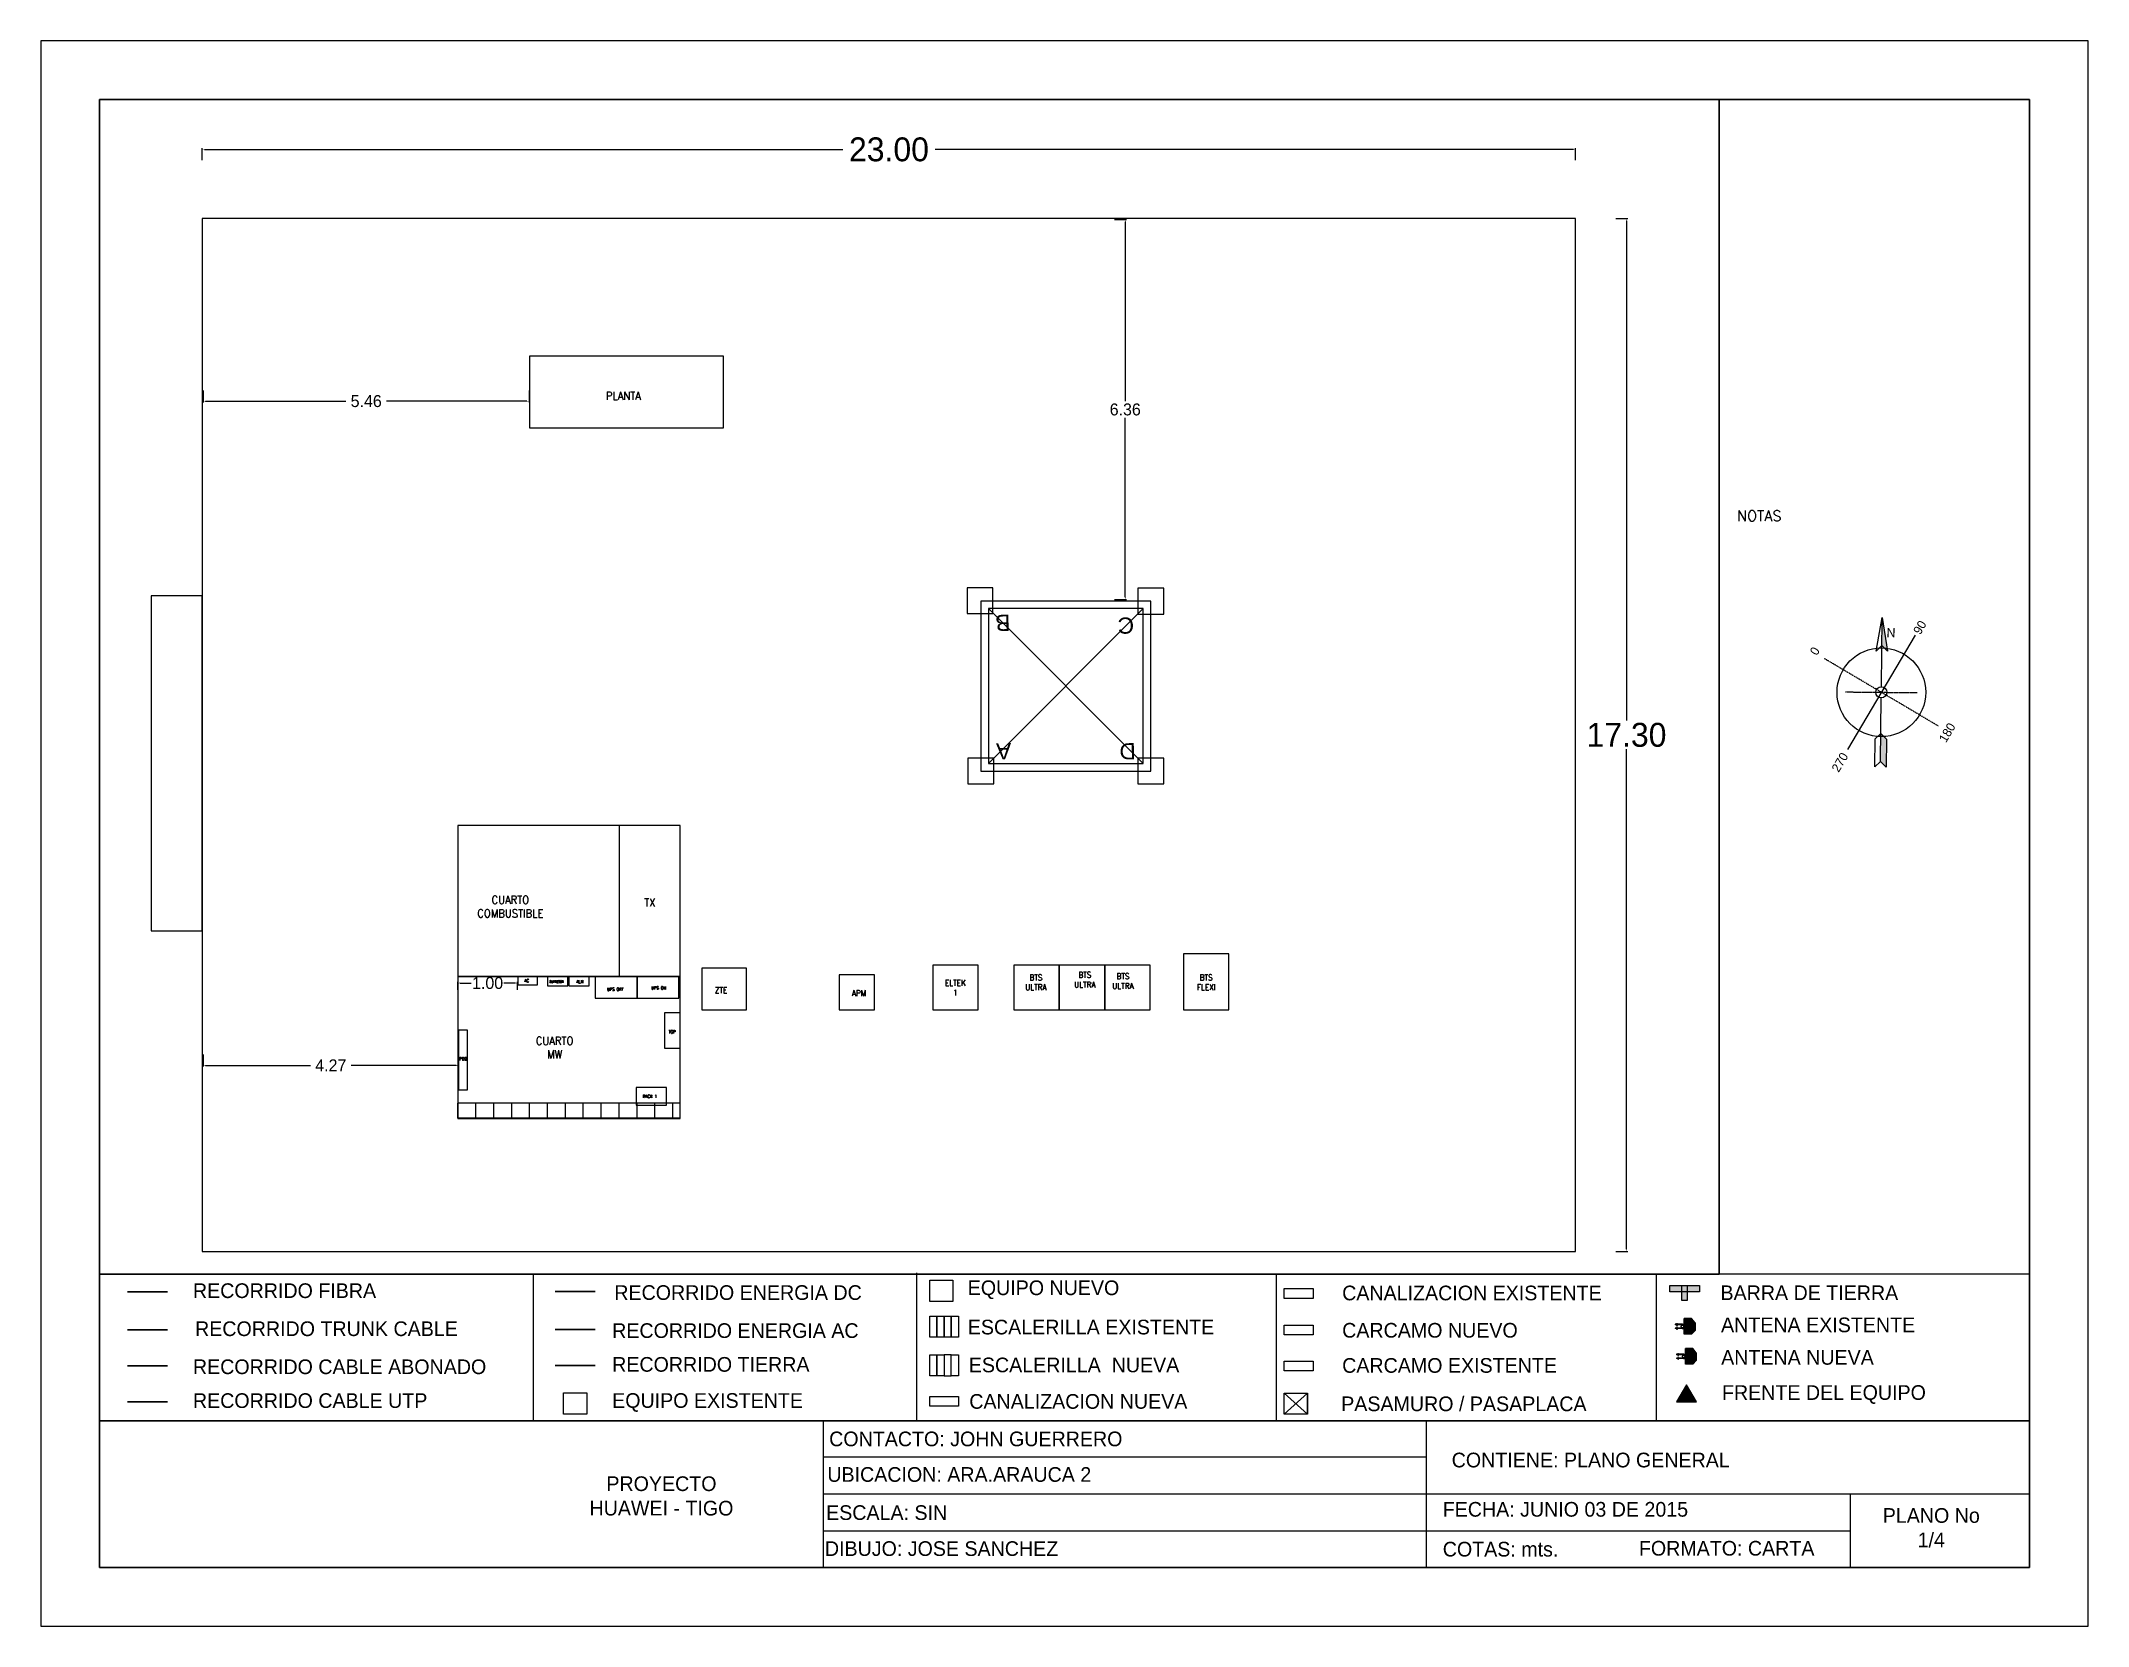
# Paper-space layout 'PLANO GENERAL' of a CAD drawing. Header units: millimetres. Extents: x 3 to 253, y 1 to 194.
# The model-space entities are those that its viewports show. They can reach past a viewport. Long polylines and large blocks are cut down to what shows.
import ezdxf

# ---------------------------------------------------------------- set-up
doc = ezdxf.new("R2010")
doc.units = ezdxf.units.MM
doc.header["$LTSCALE"] = 0.01
doc.header["$PDMODE"] = 35
doc.header["$PDSIZE"] = -10
doc.linetypes.add('DASHDOT', pattern=[25.4, 12.7, -6.35, 0, -6.35])
doc.linetypes.add('JIS_02_0.7', pattern=[1.35, 0.75, -0.6])
for name, color, linetype in [('ANTENA GSM EXISTENTE', 7, 'Continuous'), ('ANTENA NUEVA', 1, 'Continuous'), ('CANALIZACION  NUEVA.', 6, 'Continuous'), ('CANALIZACION EXISTENTE', 9, 'Continuous'), ('CARCAMO EXISTENTE', 112, 'Continuous'), ('CARCAMO NUEVO', 31, 'Continuous'), ('CONSTRUCCION', 7, 'Continuous'), ('EQUIPO EXISTENTE', 7, 'Continuous'), ('EQUIPO NUEVO', 1, 'Continuous'), ('ESCALERILLA EXISTENTE', 4, 'Continuous'), ('ESCALERILLA NUEVA', 1, 'Continuous'), ('RECORRIDO CABLE UTP', 7, 'Continuous'), ('RECORRIDO ENERGIA AC', 10, 'Continuous'), ('RECORRIDO ENERGIA DC', 5, 'Continuous'), ('RECORRIDO FIBRA', 30, 'Continuous'), ('RECORRIDO TIERRA', 3, 'Continuous'), ('RECORRIDO TRUNK CABLE', 2, 'Continuous'), ('SOPORTE A TECHO', 244, 'Continuous'), ('TEXTO', 5, 'Continuous')]:
    doc.layers.add(name, color=color, linetype=linetype)
doc.layers.add('NORTE', color=7, linetype='Continuous', lineweight=18)
doc.styles.add('A1', font='romans.shx', dxfattribs={"width": 0.9, "height": 0.09})
doc.dimstyles.new('interior', dxfattribs={"dimtxt": 0.2, "dimasz": 0.038, "dimexe": 0.02, "dimexo": 0.03, "dimgap": 0.04, "dimtad": 0, "dimtih": 1, "dimtoh": 1, "dimzin": 0, "dimdsep": 46, "dimtxsty": 'Standard', "dimcen": 0.04, "dimclrd": 5, "dimclre": 5, "dimclrt": 5, "dimadec": 3, "dimazin": 2, "dimtfac": 1, "dimtofl": 0, "dimtmove": 0, "dimatfit": 3, "dimfxl": 0.18, "dimtolj": 1, "dimtzin": 0, "dimarcsym": 0})

# ---------------------------------------------------------------- blocks, each defined once
blk = doc.blocks.new('G-Norte')
at = {"layer": 'NORTE', "linetype": 'Continuous'}
for points in [[(-2.78, 14.71), (-2.59, 14.31), (-2.25, 16.15)], [(-4.43, 10.17), (-4.96, 8.72), (-4.77, 8.32), (-4.24, 9.77)]]:
    blk.add_hatch(color=256, dxfattribs=at).paths.add_polyline_path(points)
for p, q in [((-3.55, 12.58), (-2.25, 16.15)), ((-3.17, 14.52), (-2.25, 16.15)), ((-2.25, 16.15), (-2.59, 14.31)), ((-2.78, 14.71), (-3.17, 14.52)), ((-2.59, 14.31), (-2.78, 14.71)), ((-4.96, 8.72), (-3.76, 12)), ((-4.82, 9.98), (-4.43, 10.17)), ((-4.43, 10.17), (-4.24, 9.77)), ((-5.35, 8.54), (-4.82, 9.98)), ((-4.24, 9.77), (-4.77, 8.32)), ((-4.96, 8.72), (-5.35, 8.54)), ((-4.77, 8.32), (-4.96, 8.72))]:
    blk.add_line(p, q, dxfattribs=at)
at = {"layer": 'NORTE', "linetype": 'DASHDOT'}
blk.add_line((-5.5, 12.96), (-1.81, 11.62), dxfattribs=at)
at = {"layer": 'NORTE', "linetype": 'Continuous'}
blk.add_circle((-3.66, 12.29), 0.308, dxfattribs=at)
at = {"layer": 'NORTE'}
blk.add_text('N', height=0.514, rotation=340, dxfattribs=at).set_placement((-2.39, 15.05))
blk = doc.blocks.new('*D139')
at = {"layer": 'CONSTRUCCION', "color": 5, "lineweight": -2, "transparency": 16777216}
for p, q in [((44.635, 75.714), (44.635, 75.914)), ((44.673, 75.894), (55.362, 75.894)), ((67.597, 75.894), (56.909, 75.894)), ((67.635, 75.714), (67.635, 75.914))]:
    blk.add_line(p, q, dxfattribs=at)
at = {"layer": 'CONSTRUCCION', "color": 5, "lineweight": -3, "transparency": 16777216}
for points in [[(44.673, 75.901), (44.673, 75.888), (44.635, 75.894)], [(67.597, 75.901), (67.597, 75.888), (67.635, 75.894)]]:
    blk.add_solid(points, dxfattribs=at)
at = {"layer": 'Defpoints', "color": 0, "lineweight": -3, "transparency": 16777216}
for p in [(44.635, 75.894), (44.635, 74.74), (67.635, 74.74)]:
    blk.add_point(p, dxfattribs=at)
at = {"layer": 'CONSTRUCCION', "color": 5, "lineweight": -3, "transparency": 16777216, "insert": (56.135, 75.894), "char_height": 0.2, "attachment_point": 5}
blk.add_mtext('\\A1;{\\H2x;23.00}', dxfattribs=at)
blk = doc.blocks.new('*D140')
at = {"layer": 'CONSTRUCCION', "color": 5, "lineweight": -2, "transparency": 16777216}
for p, q in [((68.307, 74.74), (68.507, 74.74)), ((68.487, 74.702), (68.487, 66.33)), ((68.487, 57.478), (68.487, 65.85)), ((68.307, 57.44), (68.507, 57.44))]:
    blk.add_line(p, q, dxfattribs=at)
at = {"layer": 'CONSTRUCCION', "color": 5, "lineweight": -3, "transparency": 16777216}
for points in [[(68.481, 74.702), (68.494, 74.702), (68.487, 74.74)], [(68.481, 57.478), (68.494, 57.478), (68.487, 57.44)]]:
    blk.add_solid(points, dxfattribs=at)
at = {"layer": 'Defpoints', "color": 0, "lineweight": -3, "transparency": 16777216}
for p in [(67.635, 74.74), (67.635, 57.44), (68.487, 57.44)]:
    blk.add_point(p, dxfattribs=at)
at = {"layer": 'CONSTRUCCION', "color": 5, "lineweight": -3, "transparency": 16777216, "insert": (68.487, 66.09), "char_height": 0.2, "attachment_point": 5}
blk.add_mtext('\\A1;{\\H2x;17.30}', dxfattribs=at)
blk = doc.blocks.new('*D141')
at = {"layer": 'CONSTRUCCION', "color": 5, "lineweight": -2, "transparency": 16777216}
for p, q in [((44.65, 71.86), (44.65, 71.66)), ((50.11, 71.86), (50.11, 71.66)), ((44.688, 71.68), (47.04, 71.68)), ((50.072, 71.68), (47.72, 71.68))]:
    blk.add_line(p, q, dxfattribs=at)
at = {"layer": 'CONSTRUCCION', "color": 5, "lineweight": -3, "transparency": 16777216}
for points in [[(44.688, 71.686), (44.688, 71.673), (44.65, 71.68)], [(50.072, 71.686), (50.072, 71.673), (50.11, 71.68)]]:
    blk.add_solid(points, dxfattribs=at)
at = {"layer": 'Defpoints', "color": 0, "lineweight": -3, "transparency": 16777216}
for p in [(44.65, 72.067), (50.11, 72.067), (50.11, 71.68)]:
    blk.add_point(p, dxfattribs=at)
at = {"layer": 'CONSTRUCCION', "color": 5, "lineweight": -3, "transparency": 16777216, "insert": (47.38, 71.68), "char_height": 0.2, "attachment_point": 5}
blk.add_mtext('\\A1;5.46', dxfattribs=at)
blk = doc.blocks.new('*D143')
at = {"layer": 'CONSTRUCCION', "color": 5, "lineweight": -2, "transparency": 16777216}
for p, q in [((44.652, 60.738), (44.652, 60.538)), ((48.922, 60.738), (48.922, 60.538)), ((44.69, 60.558), (46.447, 60.558)), ((48.884, 60.558), (47.127, 60.558))]:
    blk.add_line(p, q, dxfattribs=at)
at = {"layer": 'CONSTRUCCION', "color": 5, "lineweight": -3, "transparency": 16777216}
for points in [[(44.69, 60.565), (44.69, 60.552), (44.652, 60.558)], [(48.884, 60.565), (48.884, 60.552), (48.922, 60.558)]]:
    blk.add_solid(points, dxfattribs=at)
at = {"layer": 'Defpoints', "color": 0, "lineweight": -3, "transparency": 16777216}
for p in [(44.652, 60.879), (48.922, 60.879), (48.922, 60.558)]:
    blk.add_point(p, dxfattribs=at)
at = {"layer": 'CONSTRUCCION', "color": 5, "lineweight": -3, "transparency": 16777216, "insert": (46.787, 60.558), "char_height": 0.2, "attachment_point": 5}
blk.add_mtext('\\A1;4.27', dxfattribs=at)
blk = doc.blocks.new('*D146')
at = {"layer": 'CONSTRUCCION', "color": 5, "lineweight": -2, "transparency": 16777216}
for p, q in [((48.913, 61.822), (48.913, 61.956)), ((48.951, 61.936), (49.14, 61.936)), ((49.875, 61.936), (49.687, 61.936)), ((49.913, 61.822), (49.913, 61.956))]:
    blk.add_line(p, q, dxfattribs=at)
at = {"layer": 'CONSTRUCCION', "color": 5, "lineweight": -3, "transparency": 16777216}
for points in [[(48.951, 61.943), (48.951, 61.93), (48.913, 61.936)], [(49.875, 61.943), (49.875, 61.93), (49.913, 61.936)]]:
    blk.add_solid(points, dxfattribs=at)
at = {"layer": 'Defpoints', "color": 0, "lineweight": -3, "transparency": 16777216}
for p in [(49.913, 61.936), (48.913, 61.792), (49.913, 61.792)]:
    blk.add_point(p, dxfattribs=at)
at = {"layer": 'CONSTRUCCION', "color": 5, "lineweight": -3, "transparency": 16777216, "insert": (49.413, 61.936), "char_height": 0.2, "attachment_point": 5}
blk.add_mtext('\\A1;1.00', dxfattribs=at)
blk = doc.blocks.new('*D179')
at = {"layer": 'CONSTRUCCION', "color": 5, "lineweight": -2, "transparency": 16777216}
for p, q in [((59.912, 74.72), (60.112, 74.72)), ((60.092, 74.682), (60.092, 71.68)), ((60.092, 68.398), (60.092, 71.4)), ((59.912, 68.36), (60.112, 68.36))]:
    blk.add_line(p, q, dxfattribs=at)
at = {"layer": 'CONSTRUCCION', "color": 5, "lineweight": -3, "transparency": 16777216}
for points in [[(60.086, 74.682), (60.099, 74.682), (60.092, 74.72)], [(60.086, 68.398), (60.099, 68.398), (60.092, 68.36)]]:
    blk.add_solid(points, dxfattribs=at)
at = {"layer": 'Defpoints', "color": 0, "lineweight": -3, "transparency": 16777216}
for p in [(59.679, 74.72), (59.679, 68.36), (60.092, 68.36)]:
    blk.add_point(p, dxfattribs=at)
at = {"layer": 'CONSTRUCCION', "color": 5, "lineweight": -3, "transparency": 16777216, "insert": (60.092, 71.54), "char_height": 0.2, "attachment_point": 5}
blk.add_mtext('\\A1;6.36', dxfattribs=at)

msp = doc.modelspace()

# ---------------------------------------------------------------- linework, layer by layer
at = {"lineweight": -3}
msp.add_lwpolyline([(57.674, 65.486), (60.52, 65.486), (60.52, 68.332), (57.674, 68.332), (57.674, 65.486)], dxfattribs=at)
at = {"layer": 'CONSTRUCCION'}
for p, q in [((57.801, 65.612), (60.394, 68.206)), ((57.801, 68.206), (60.394, 65.612))]:
    msp.add_line(p, q, dxfattribs=at)
at = {"layer": 'CONSTRUCCION', "lineweight": -3}
for points in [[(44.635, 57.44), (67.635, 57.44), (67.635, 74.74), (44.635, 74.74)], [(50.112, 71.234), (53.362, 71.234), (53.362, 72.434), (50.112, 72.434)], [(44.635, 68.423), (43.776, 68.423), (43.776, 62.811), (44.635, 62.811)], [(48.916, 62.047), (52.636, 62.047), (52.636, 64.577), (48.916, 64.577)], [(61.068, 61.486), (61.828, 61.486), (61.828, 62.424), (61.068, 62.424)], [(56.867, 61.486), (57.627, 61.486), (57.627, 62.236), (56.867, 62.236)], [(58.228, 61.486), (58.988, 61.486), (58.988, 62.236), (58.228, 62.236)], [(58.988, 61.486), (59.748, 61.486), (59.748, 62.236), (58.988, 62.236)], [(59.748, 61.486), (60.508, 61.486), (60.508, 62.236), (59.748, 62.236)], [(52.999, 61.486), (53.749, 61.486), (53.749, 62.186), (52.999, 62.186)], [(48.916, 59.667), (52.636, 59.667), (52.636, 62.047), (48.916, 62.047)], [(49.918, 61.908), (50.248, 61.908), (50.248, 62.048), (49.918, 62.048)], [(50.418, 61.887), (50.758, 61.887), (50.758, 62.047), (50.418, 62.047)], [(50.772, 61.887), (51.112, 61.887), (51.112, 62.047), (50.772, 62.047)], [(51.216, 61.685), (51.916, 61.685), (51.916, 62.045), (51.216, 62.045)], [(51.916, 61.685), (52.616, 61.685), (52.616, 62.045), (51.916, 62.045)], [(55.303, 61.486), (55.893, 61.486), (55.893, 62.076), (55.303, 62.076)], [(52.378, 60.847), (52.638, 60.847), (52.638, 61.437), (52.378, 61.437)], [(48.924, 60.15), (49.074, 60.15), (49.074, 61.15), (48.924, 61.15)], [(51.901, 59.89), (52.411, 59.89), (52.411, 60.19), (51.901, 60.19)]]:
    msp.add_lwpolyline(points, close=True, dxfattribs=at)
at = {"layer": 'CONSTRUCCION'}
for points in [[(57.876, 68.557), (57.444, 68.557), (57.444, 68.125), (57.876, 68.125)], [(60.736, 68.548), (60.304, 68.548), (60.304, 68.116), (60.736, 68.116)], [(60.394, 65.612), (60.394, 68.206), (57.801, 68.206), (57.801, 65.612)], [(57.89, 65.702), (57.458, 65.702), (57.458, 65.27), (57.89, 65.27)], [(60.736, 65.702), (60.304, 65.702), (60.304, 65.27), (60.736, 65.27)]]:
    msp.add_lwpolyline(points, close=True, dxfattribs=at)
at = {"layer": 'CONSTRUCCION', "lineweight": -3}
for points in [[(51.619, 64.577), (51.619, 62.047)], [(50.248, 62.048), (50.418, 62.048)]]:
    msp.add_lwpolyline(points, dxfattribs=at)
at = {"layer": 'ESCALERILLA EXISTENTE', "lineweight": -3}
for points in [[(52.636, 59.926), (48.916, 59.926)], [(48.916, 59.676), (48.916, 59.926)], [(49.216, 59.676), (49.216, 59.926)], [(49.516, 59.676), (49.516, 59.926)], [(49.816, 59.676), (49.816, 59.926)], [(50.116, 59.676), (50.116, 59.926)], [(50.416, 59.676), (50.416, 59.926)], [(50.716, 59.676), (50.716, 59.926)], [(51.016, 59.676), (51.016, 59.926)], [(51.316, 59.676), (51.316, 59.926)], [(51.616, 59.676), (51.616, 59.926)], [(51.916, 59.676), (51.916, 59.926)], [(52.216, 59.676), (52.216, 59.926)], [(52.516, 59.676), (52.516, 59.926)], [(52.636, 59.676), (48.916, 59.676)]]:
    msp.add_lwpolyline(points, dxfattribs=at)
at = {"layer": 'NORTE', "color": 3, "ltscale": 10}
msp.add_line((118.447, 65.938), (118.073, 65.306), dxfattribs=at)
at = {"layer": 'NORTE', "linetype": 'JIS_02_0.7', "ltscale": 10}
msp.add_line((118.576, 65.435), (117.944, 65.809), dxfattribs=at)
at = {"layer": 'NORTE', "ltscale": 10}
msp.add_circle((118.26, 65.622), 0.245, dxfattribs=at)
msp.add_circle((118.26, 65.622), 0.245, dxfattribs=at)

# ---------------------------------------------------------------- block references
at = {"layer": 'NORTE', "lineweight": -3, "xscale": 0.1005727400394539, "yscale": 0.1005727400394539, "zscale": 0.1005727400394539, "rotation": 19.37263434727938}
msp.add_blockref('G-Norte', (119.017, 64.578), dxfattribs=at)

# ---------------------------------------------------------------- texts
at = {"char_height": 0.27168, "width": 1.11414, "attachment_point": 1, "rotation": 181.2885}
for s, insert in [('{\\fArial|b0|i0|c0|p34;B}', (58.171, 67.835)), ('{\\fArial|b0|i0|c0|p34;C}', (60.243, 67.79)), ('{\\fArial|b0|i0|c0|p34;A}', (58.186, 65.684)), ('{\\fArial|b0|i0|c0|p34;D}', (60.272, 65.684))]:
    msp.add_mtext(s, dxfattribs=dict(at, insert=insert))
at = {"layer": 'EQUIPO EXISTENTE', "attachment_point": 5, "style": 'A1'}
for s, insert, char_height in [('{\\H0.66667x;PLANTA}', (51.687, 71.768), 0.20397), ('{\\H0.66667x;CUARTO \\PCOMBUSTIBLE}', (49.794, 63.216), 0.20397), ('{\\H0.66667x;TX}', (52.131, 63.286), 0.20397), ('{\\H0.66667x;BTS\\PULTRA}', (59.416, 61.991), 0.14743), ('{\\H0.66667x;AC}', (50.069, 61.975), 0.07848), ('{\\H0.66667x;BTS\\PULTRA}', (58.596, 61.948), 0.14743), ('{\\H0.66667x;BTS\\PULTRA}', (60.054, 61.969), 0.14743), ('{\\H0.66667x;BTS\\PFLEXI}', (61.448, 61.948), 0.14743), ('{\\H0.66667x;SUPRESOR}', (50.568, 61.959), 0.05496), ('{\\H0.66667x;ALM}', (50.958, 61.96), 0.07848), ('{\\H0.66667x;ELTEK\\P1}', (57.247, 61.857), 0.14743), ('{\\H0.66667x;UPS OFF}', (51.552, 61.832), 0.07848), ('{\\H0.66667x;UPS ON}', (52.278, 61.855), 0.07848), ('{\\H0.66667x;ZTE}', (53.324, 61.818), 0.14743), ('{\\H0.66667x;APM}', (55.633, 61.767), 0.14743), ('{\\H0.66667x;TGP}', (52.503, 61.119), 0.07848), ('{\\H0.66667x;CUARTO \\PMW}', (50.535, 60.856), 0.20397), ('{\\H0.66667x;PDB}', (49.004, 60.667), 0.07848), ('{\\H0.66667x;RACK 1}', (52.131, 60.038), 0.07848)]:
    msp.add_mtext_dynamic_manual_height_columns(s, width=1.85703, gutter_width=500, heights=[0], dxfattribs=dict(at, insert=insert, char_height=char_height))
at = {"layer": 'NORTE'}
for s, p in [('90', (118.475, 65.937)), ('0', (117.904, 65.822)), ('180', (118.617, 65.34)), ('270', (118.024, 65.176))]:
    msp.add_text(s, height=0.0489, rotation=59.3726, dxfattribs=at).set_placement(p)
at = {"layer": 'TEXTO', "color": 8, "linetype": 'Continuous', "insert": (117.463, 66.568), "char_height": 0.07, "width": 1.56745, "attachment_point": 7}
msp.add_mtext('\\pi-0.21,l0.21,t0.21;{\\Fromans|c0;\\H0.8333x;\\C256;NOTAS }', dxfattribs=at)

# ---------------------------------------------------------------- dimensions: what is measured, and where the dimension line sits
at = {"layer": 'CONSTRUCCION', "lineweight": -3}
dim = msp.add_linear_dim(base=(44.635, 75.894), p1=(67.635, 74.74), p2=(44.635, 74.74), text='{\\H2x;<>}', dimstyle='interior', override={"dimfxlon": 1}, dxfattribs=at)
dim.commit()
dim.dimension.update_dxf_attribs({"geometry": '*D139', "text_midpoint": (56.135, 75.894)})
dim = msp.add_linear_dim(base=(60.092, 68.36), p1=(59.679, 74.72), p2=(59.679, 68.36), angle=90, dimstyle='interior', override={"dimfxlon": 1}, dxfattribs=at)
dim.commit()
dim.dimension.update_dxf_attribs({"geometry": '*D179', "text_midpoint": (60.092, 71.54)})
dim = msp.add_linear_dim(base=(68.487, 57.44), p1=(67.635, 74.74), p2=(67.635, 57.44), angle=90, text='{\\H2x;<>}', dimstyle='interior', override={"dimfxlon": 1}, dxfattribs=at)
dim.commit()
dim.dimension.update_dxf_attribs({"geometry": '*D140', "text_midpoint": (68.487, 66.09)})
for base, p1, p2, picture, middle in [((50.11, 71.68), (44.65, 72.067), (50.11, 72.067), '*D141', (47.38, 71.68)), ((48.922, 60.558), (44.652, 60.879), (48.922, 60.879), '*D143', (46.787, 60.558))]:
    dim = msp.add_linear_dim(base=base, p1=p1, p2=p2, dimstyle='interior', override={"dimfxlon": 1}, dxfattribs=at)
    dim.commit()
    dim.dimension.update_dxf_attribs({"geometry": picture, "text_midpoint": middle})
dim = msp.add_linear_dim(base=(49.913, 61.936), p1=(48.913, 61.792), p2=(49.913, 61.792), dimstyle='interior', override={"dimfxlon": 1}, dxfattribs=at)
dim.commit()
dim.dimension.update_dxf_attribs({"geometry": '*D146', "text_midpoint": (49.413, 61.936), "dimtype": 160})

psp = doc.layouts.new('PLANO GENERAL')

# ---------------------------------------------------------------- hatches: boundary and pattern name
at = {"layer": 'ANTENA GSM EXISTENTE', "linetype": 'Continuous'}
psp.add_hatch(color=256, dxfattribs=at).paths.add_polyline_path([(203.51, 37.51), (203.51, 36.75), (204.43, 36.75), (204.84, 37.22), (204.84, 38.15), (204.43, 38.65), (203.51, 38.65), (203.51, 37.88, -0.395477)])
at = {"layer": 'ANTENA NUEVA', "linetype": 'Continuous'}
psp.add_hatch(color=256, dxfattribs=at).paths.add_polyline_path([(203.66, 33.86), (203.66, 33.1), (204.58, 33.1), (204.98, 33.57), (204.98, 34.5), (204.57, 35), (203.66, 35), (203.66, 34.23, -0.395477)])
at = {"layer": 'RECORRIDO TIERRA'}
h = psp.add_hatch(color=3, dxfattribs=at)
h.set_gradient(color1=(0, 255, 0), color2=(0, 255, 0), tint=1)
h.paths.add_polyline_path([(203.9, 41.9), (203.9, 42.69), (203.22, 42.69), (203.22, 41.9)])
h.paths.add_polyline_path([(205.39, 41.9), (205.39, 42.69), (203.9, 42.69), (203.9, 41.9)])
h.paths.add_polyline_path([(203.22, 40.84), (203.9, 40.84), (203.9, 41.9), (203.22, 41.9)])
h.paths.add_polyline_path([(203.22, 41.9), (203.22, 42.69), (201.78, 42.69), (201.78, 41.9)])
at = {"layer": 'SOPORTE A TECHO'}
h = psp.add_hatch(color=250, dxfattribs=at)
h.set_gradient(color1=(51, 51, 51), color2=(51, 51, 51), tint=1)
h.paths.add_polyline_path([(202.6, 28.53), (205, 28.53), (203.8, 30.6)])

# ---------------------------------------------------------------- linework, layer by layer
at = {"color": 7, "lineweight": 0}
for p, q in [((245.54, 187.01), (10.64, 187.01)), ((10.64, 187.01), (10.64, 8.38)), ((245.54, 8.38), (245.54, 187.01)), ((10.64, 8.38), (245.54, 8.38))]:
    psp.add_line(p, q, dxfattribs=at)
at = {"ltscale": 0.1}
psp.add_line((245.54, 53.04), (245.54, 35.17), dxfattribs=at)
for p, q in [((63.45, 26.31), (63.45, 44.11)), ((110.13, 26.34), (110.13, 44.21)), ((153.84, 44.09), (153.84, 26.23)), ((200.12, 44.08), (200.12, 26.22)), ((172.13, 21.77), (98.73, 21.77)), ((98.73, 17.31), (245.54, 17.31)), ((223.77, 8.38), (223.77, 17.31)), ((98.73, 12.84), (223.77, 12.84))]:
    psp.add_line(p, q)
at = {"color": 7}
for p, q in [((10.64, 26.22), (245.54, 26.22)), ((98.73, 26.23), (98.73, 8.38)), ((172.13, 26.23), (172.13, 8.38))]:
    psp.add_line(p, q, dxfattribs=at)
for points in [[(252.68, 1.24), (252.68, 194.15), (3.5, 194.15), (3.5, 1.24)], [(203.8, 30.6), (202.6, 28.53), (205, 28.53)]]:
    psp.add_lwpolyline(points, close=True)
at = {"lineweight": 30}
psp.add_lwpolyline([(245.54, 8.38), (245.54, 187.01), (10.64, 187.01), (10.64, 8.38)], close=True, dxfattribs=at)
at = {"layer": 'ANTENA GSM EXISTENTE'}
for p, q in [((202.69, 37.96), (202.44, 37.96)), ((202.44, 37.96), (202.44, 37.89)), ((202.69, 37.89), (202.44, 37.89)), ((202.69, 37.5), (202.44, 37.5)), ((202.44, 37.5), (202.44, 37.43)), ((202.69, 37.43), (202.44, 37.43)), ((203.32, 37.96), (202.69, 37.96)), ((203.32, 37.89), (202.69, 37.89)), ((203.32, 37.5), (202.69, 37.5)), ((203.32, 37.43), (202.69, 37.43)), ((203.32, 37.88), (203.13, 37.88)), ((203.32, 37.51), (203.13, 37.51)), ((204.43, 38.65), (203.51, 38.65)), ((203.51, 36.75), (203.51, 38.65)), ((204.84, 38.15), (204.43, 38.65)), ((204.84, 38.15), (204.84, 37.22)), ((204.43, 36.75), (203.51, 36.75)), ((204.84, 37.22), (204.43, 36.75))]:
    psp.add_line(p, q, dxfattribs=at)
for points in [[(202.69, 37.83), (202.69, 38.02), (202.6, 38.02), (202.6, 37.83)], [(202.69, 37.37), (202.69, 37.56), (202.6, 37.56), (202.6, 37.37)]]:
    psp.add_lwpolyline(points, close=True, dxfattribs=at)
psp.add_circle((203.32, 37.69), 0.156, dxfattribs=at)
for radius in [0.266, 0.194, 0.188]:
    psp.add_arc((203.32, 37.69), radius, 270.0001, 90.0001, dxfattribs=at)
for points in [[(203.08, 37.93), (203.13, 37.93), (203.08, 37.83), (203.13, 37.83)], [(203.08, 37.46), (203.13, 37.46), (203.08, 37.56), (203.13, 37.56)]]:
    psp.add_solid(points, dxfattribs=at)
at = {"layer": 'ANTENA NUEVA'}
for p, q in [((204.57, 35), (203.66, 35)), ((203.66, 33.1), (203.66, 35)), ((204.98, 34.5), (204.57, 35)), ((202.83, 34.31), (202.59, 34.31)), ((202.59, 34.31), (202.59, 34.24)), ((202.83, 34.24), (202.59, 34.24)), ((202.83, 33.85), (202.59, 33.85)), ((202.59, 33.85), (202.59, 33.78)), ((202.83, 33.78), (202.59, 33.78)), ((203.46, 34.31), (202.83, 34.31)), ((203.46, 34.24), (202.83, 34.24)), ((203.46, 33.85), (202.83, 33.85)), ((203.47, 33.78), (202.83, 33.78)), ((203.46, 34.23), (203.27, 34.23)), ((203.46, 33.86), (203.27, 33.86)), ((204.58, 33.1), (203.66, 33.1)), ((204.98, 33.57), (204.58, 33.1)), ((204.98, 34.5), (204.98, 33.57))]:
    psp.add_line(p, q, dxfattribs=at)
for points in [[(202.83, 34.18), (202.83, 34.37), (202.74, 34.37), (202.74, 34.18)], [(202.83, 33.72), (202.83, 33.91), (202.74, 33.91), (202.74, 33.72)]]:
    psp.add_lwpolyline(points, close=True, dxfattribs=at)
psp.add_circle((203.46, 34.04), 0.156, dxfattribs=at)
for radius in [0.266, 0.194, 0.188]:
    psp.add_arc((203.46, 34.04), radius, 270.0001, 90.0001, dxfattribs=at)
for points in [[(203.22, 34.28), (203.27, 34.28), (203.22, 34.18), (203.27, 34.18)], [(203.22, 33.81), (203.27, 33.81), (203.22, 33.9), (203.27, 33.9)]]:
    psp.add_solid(points, dxfattribs=at)
at = {"layer": 'CANALIZACION  NUEVA.', "lineweight": 30}
psp.add_line((18.91, 32.91), (14.02, 32.91), dxfattribs=at)
at = {"layer": 'CANALIZACION  NUEVA.', "color": 6}
psp.add_lwpolyline([(111.68, 29.18), (115.19, 29.18), (115.19, 28.01), (111.68, 28.01)], close=True, dxfattribs=at)
at = {"layer": 'CANALIZACION EXISTENTE', "color": 8}
psp.add_lwpolyline([(154.83, 42.3), (158.34, 42.3), (158.34, 41.12), (154.83, 41.12)], close=True, dxfattribs=at)
at = {"layer": 'CARCAMO EXISTENTE'}
psp.add_lwpolyline([(154.83, 33.48), (158.34, 33.48), (158.34, 32.3), (154.83, 32.3)], close=True, dxfattribs=at)
at = {"layer": 'CARCAMO NUEVO'}
psp.add_lwpolyline([(154.83, 37.84), (158.34, 37.84), (158.34, 36.66), (154.83, 36.66)], close=True, dxfattribs=at)
at = {"layer": 'CONSTRUCCION'}
for p, q in [((245.54, 44.09), (10.64, 44.07)), ((154.83, 29.58), (157.66, 27.01)), ((157.66, 29.58), (154.83, 27.01)), ((157.66, 27.01), (157.66, 29.58)), ((245.53, 26.23), (10.64, 26.22))]:
    psp.add_line(p, q, dxfattribs=at)
psp.add_lwpolyline([(154.83, 29.58), (157.66, 29.58), (157.66, 27.01), (154.83, 27.01)], close=True, dxfattribs=at)
at = {"layer": 'EQUIPO EXISTENTE'}
psp.add_lwpolyline([(67.11, 29.6), (69.94, 29.6), (69.94, 27.03), (67.11, 27.03)], close=True, dxfattribs=at)
at = {"layer": 'EQUIPO NUEVO'}
psp.add_lwpolyline([(111.68, 43.32), (114.51, 43.32), (114.51, 40.75), (111.68, 40.75)], close=True, dxfattribs=at)
at = {"layer": 'ESCALERILLA EXISTENTE'}
for points in [[(111.68, 38.95), (112.56, 38.95), (112.56, 36.38), (111.68, 36.38)], [(112.56, 38.95), (113.43, 38.95), (113.43, 36.38), (112.56, 36.38)], [(113.43, 38.95), (114.31, 38.95), (114.31, 36.38), (113.43, 36.38)], [(114.31, 38.95), (115.19, 38.95), (115.19, 36.38), (114.31, 36.38)]]:
    psp.add_lwpolyline(points, close=True, dxfattribs=at)
at = {"layer": 'ESCALERILLA NUEVA'}
for points in [[(111.68, 34.24), (112.56, 34.24), (112.56, 31.67), (111.68, 31.67)], [(112.56, 34.24), (113.43, 34.24), (113.43, 31.67), (112.56, 31.67)], [(113.43, 31.67), (114.31, 31.67), (114.31, 34.24), (113.43, 34.24)], [(114.31, 34.24), (115.19, 34.24), (115.19, 31.67), (114.31, 31.67)]]:
    psp.add_lwpolyline(points, close=True, dxfattribs=at)
at = {"layer": 'RECORRIDO CABLE UTP', "lineweight": 30}
psp.add_line((18.91, 28.54), (14.02, 28.54), dxfattribs=at)
at = {"layer": 'RECORRIDO ENERGIA AC', "lineweight": 30}
psp.add_line((66.08, 37.32), (70.97, 37.32), dxfattribs=at)
at = {"layer": 'RECORRIDO ENERGIA DC', "lineweight": 30}
psp.add_line((66.08, 41.95), (70.97, 41.95), dxfattribs=at)
at = {"layer": 'RECORRIDO FIBRA', "lineweight": 30}
psp.add_lwpolyline([(14.02, 41.91), (18.91, 41.91)], dxfattribs=at)
at = {"layer": 'RECORRIDO TIERRA', "lineweight": 30}
psp.add_line((66.08, 32.94), (70.97, 32.94), dxfattribs=at)
at = {"layer": 'RECORRIDO TIERRA'}
for points in [[(201.78, 42.69), (205.39, 42.69), (205.39, 41.9), (201.78, 41.9)], [(203.22, 42.69), (203.9, 42.69), (203.9, 40.84), (203.22, 40.84)]]:
    psp.add_lwpolyline(points, close=True, dxfattribs=at)
at = {"layer": 'RECORRIDO TRUNK CABLE', "lineweight": 30}
psp.add_line((18.91, 37.29), (14.02, 37.29), dxfattribs=at)

# ---------------------------------------------------------------- texts
at = {"color": 7}
for s, insert, char_height, width, attachment_point in [('RECORRIDO FIBRA ', (22, 42.04), 1.7863, 35.2634, 4), ('RECORRIDO ENERGIA DC ', (73.29, 41.81), 1.7863, 35.2634, 4), ('EQUIPO NUEVO ', (116.31, 42.16), 1.7863, 35.2634, 4), ('CANALIZACION EXISTENTE', (161.89, 41.76), 1.7863, 42.1338, 4), ('BARRA DE TIERRA', (207.94, 41.8), 1.7863, 42.1338, 4), ('RECORRIDO TRUNK CABLE ', (22.26, 37.41), 1.7863, 58.0403, 4), ('RECORRIDO ENERGIA AC ', (73.03, 37.18), 1.7863, 35.2634, 4), ('ESCALERILLA EXISTENTE ', (116.32, 37.61), 1.7863, 42.1338, 4), ('CARCAMO NUEVO', (161.89, 37.22), 1.7863, 42.1338, 4), ('ANTENA EXISTENTE', (208.01, 37.88), 1.7863, 42.1338, 4), ('RECORRIDO CABLE ABONADO ', (22, 32.78), 1.7863, 58.0403, 4), ('RECORRIDO TIERRA', (73.03, 33.07), 1.7863, 35.2634, 4), ('ESCALERILLA  NUEVA', (116.44, 33), 1.7863, 42.1338, 4), ('CARCAMO EXISTENTE', (161.89, 32.94), 1.7863, 42.1338, 4), ('ANTENA NUEVA', (208.02, 33.92), 1.7863, 42.1338, 4), ('FRENTE DEL EQUIPO', (208.12, 29.41), 1.7863, 42.1338, 4), ('RECORRIDO CABLE UTP ', (22, 28.66), 1.7863, 58.0403, 4), ('EQUIPO EXISTENTE', (73.03, 28.44), 1.7863, 35.2634, 4), ('CANALIZACION NUEVA', (116.5, 28.56), 1.7863, 42.1338, 4), ('PASAMURO / PASAPLACA', (161.77, 28.27), 1.7863, 42.1338, 4), ('{\\H0.8x; CONTACTO: JOHN GUERRERO}', (98.78, 24), 2.2328, 73.4037, 4), ('{\\H0.8x; UBICACION: ARA.ARAUCA 2}', (98.56, 19.67), 2.2328, 73.4037, 4), ('CONTIENE: {\\H1x;\\C256;PLANO GENERAL}', (175.22, 21.43), 1.7863, 58.0403, 4), ('PROYECTO \\PHUAWEI - TIGO', (79.03, 17.06), 1.7863, 73.4037, 5), (' ESCALA: SIN', (98.41, 15.03), 1.7863, 73.4037, 4), (' {\\H0.8x;FECHA: JUNIO 03 DE 2015}', (173.3, 15.43), 2.2328, 51.6422, 4), ('PLANO No\\P1/4', (233.6, 13.19), 1.786, 21.7615, 5), (' DIBUJO: JOSE SANCHEZ', (98.26, 10.65), 1.7863, 50.0046, 4), (' COTAS: mts.', (173.47, 10.58), 1.7863, 51.6422, 4), ('FORMATO: CARTA', (198.01, 10.69), 1.7863, 51.6422, 4)]:
    psp.add_mtext(s, dxfattribs=dict(at, insert=insert, char_height=char_height, width=width, attachment_point=attachment_point))

# ---------------------------------------------------------------- viewports
at = {"layer": '0', "view_target_point": (50.311, 69.453)}
psp.add_viewport(center=(109.21, 115.54), size=(197.14, 142.9343), view_center_point=(6.166, -2.557), view_height=19.66615, dxfattribs=at)
psp.add_viewport(center=(226.66, 115.56), size=(37.75, 142.9), view_center_point=(67.91, -3.8), view_height=6.4881, status=3, dxfattribs=at)

doc.saveas('drawing.dxf')
